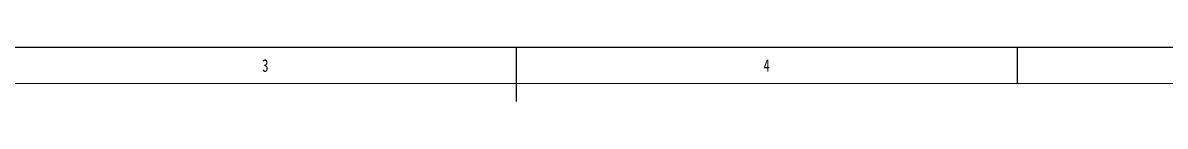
# Model space of a CAD drawing. Header units: millimetres. Extents: x 0 to 841, y 0 to 594.
# Drawn here: x 282.6 to 601.9, y 579 to 594 of the extents above; entities that cross this region are included whole.
import ezdxf

# ---------------------------------------------------------------- set-up
doc = ezdxf.new("R2010")
doc.units = ezdxf.units.MM
for name, color, linetype in [('10', 7, 'Continuous'), ('5', 7, 'Continuous'), ('9', 7, 'Continuous')]:
    doc.layers.add(name, color=color, linetype=linetype)
doc.styles.add('SLDTEXTSTYLE0', font='TXT', dxfattribs={"width": 0.75})

msp = doc.modelspace()

# ---------------------------------------------------------------- linework, layer by layer
at = {"layer": '10', "color": 7}
msp.add_line((560.67, 584), (560.67, 594), dxfattribs=at)
at = {"layer": '5', "color": 7}
for p, q in [((420.5, 594), (420.5, 584)), ((420.5, 584), (420.5, 579))]:
    msp.add_line(p, q, dxfattribs=at)
at = {"layer": '5', "color": 7, "lineweight": 15}
msp.add_line((831, 584), (25, 584), dxfattribs=at)
at = {"layer": '9', "color": 7}
msp.add_line((841, 594), (0, 594), dxfattribs=at)

# ---------------------------------------------------------------- texts
at = {"layer": '10', "color": 7, "char_height": 3.5, "attachment_point": 2, "style": 'SLDTEXTSTYLE0'}
for s, insert in [('3', (350.4, 590.76)), ('4', (490.56, 590.76))]:
    msp.add_mtext(s, dxfattribs=dict(at, insert=insert))

doc.saveas('drawing.dxf')
